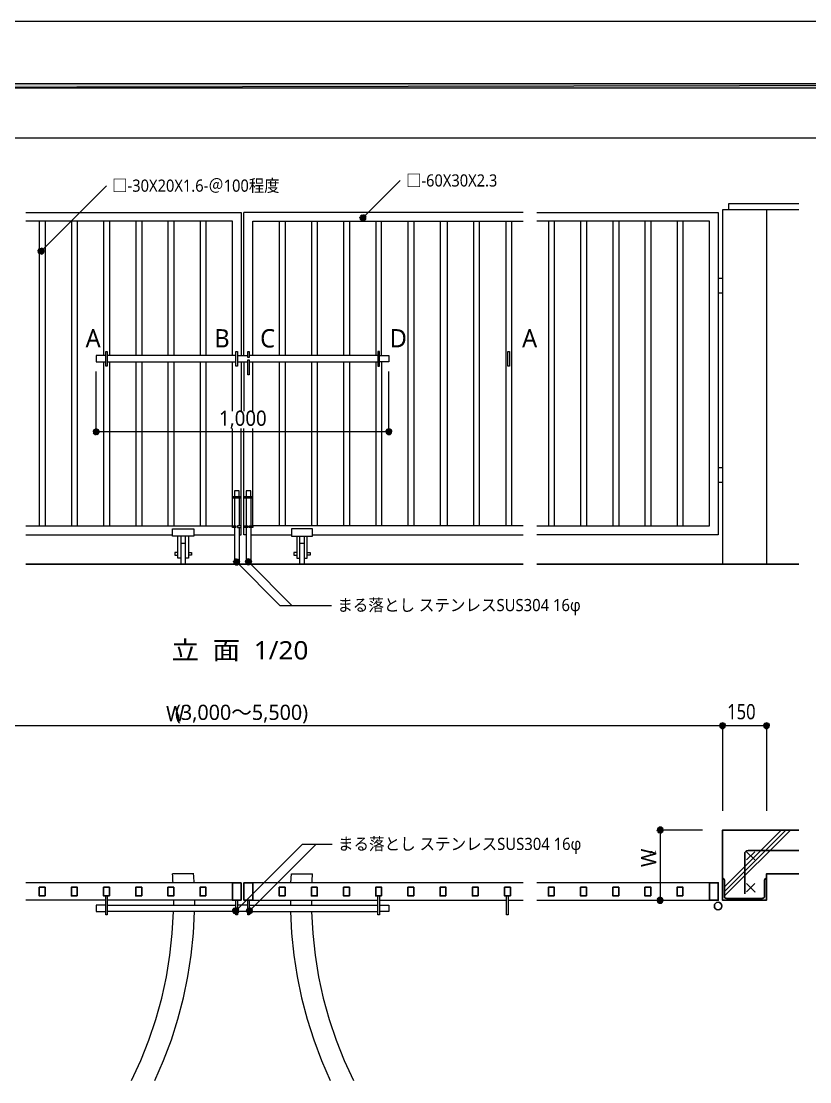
# Model space of a CAD drawing. Header units: millimetres. Extents: x 0 to 420, y 0 to 297.
# Drawn here: x 73.4 to 208.1, y 115.9 to 297 of the extents above; entities that cross this region are included whole.
import ezdxf
from ezdxf.enums import TextEntityAlignment as Align

# ---------------------------------------------------------------- set-up
doc = ezdxf.new("R2010")
doc.units = ezdxf.units.MM
doc.styles.add('kst32b', font='NotoSansJP-Variable.ttf')

msp = doc.modelspace()

# ---------------------------------------------------------------- hatches: boundary and pattern name
h = msp.add_hatch(color=7)
h.paths.add_polyline_path([(394.17, 285.62), (394.17, 286.32), (26.18, 285.62), (394.17, 285.62)])
h.paths.add_polyline_path([(394.17, 286.32), (26.18, 285.62), (26.18, 286.32), (394.17, 286.32)])
h = msp.add_hatch(color=7)
h.paths.add_polyline_path([(131.38, 263.74), (131.28, 263.57), (131.74, 263.38), (131.38, 263.74)])
h.paths.add_polyline_path([(131.28, 263.57), (131.74, 263.38), (131.23, 263.38), (131.28, 263.57)])
h.paths.add_polyline_path([(131.74, 263.38), (131.23, 263.38), (131.28, 263.19), (131.74, 263.38)])
for points in [[(131.28, 263.19), (131.38, 263.04), (131.74, 263.38), (131.28, 263.19)], [(76.28, 257.51), (76.39, 257.37), (76.75, 257.7), (76.28, 257.51)], [(85.72, 227.1), (85.68, 226.91), (86.17, 226.91), (85.72, 227.1)], [(136.63, 226.69), (136.67, 226.91), (136.19, 226.91), (136.63, 226.69)], [(109.96, 205.13), (109.79, 205), (110.15, 204.66), (109.96, 205.13)], [(111.99, 205.15), (111.82, 205.04), (112.18, 204.7), (111.99, 205.15)], [(193.63, 176.53), (193.67, 176.72), (193.17, 176.72), (193.63, 176.53)], [(201.15, 176.53), (201.17, 176.72), (200.68, 176.72), (201.15, 176.53)], [(182.73, 159.36), (182.54, 159.38), (182.54, 158.9), (182.73, 159.36)], [(182.35, 146.43), (182.54, 146.39), (182.54, 146.9), (182.35, 146.43)], [(109.54, 144.93), (109.64, 144.76), (110, 145.12), (109.54, 144.93)], [(111.89, 144.93), (112.01, 144.76), (112.35, 145.12), (111.89, 144.93)]]:
    msp.add_hatch(color=7).paths.add_polyline_path(points)
h = msp.add_hatch(color=7)
h.paths.add_polyline_path([(131.93, 263.84), (131.74, 263.88), (131.74, 263.38), (131.93, 263.84)])
h.paths.add_polyline_path([(131.74, 263.88), (131.74, 263.38), (131.55, 263.84), (131.74, 263.88)])
h.paths.add_polyline_path([(131.74, 263.38), (131.55, 263.84), (131.38, 263.74), (131.74, 263.38)])
h = msp.add_hatch(color=7)
h.paths.add_polyline_path([(131.38, 263.04), (131.55, 262.91), (131.74, 263.38), (131.38, 263.04)])
h.paths.add_polyline_path([(131.55, 262.91), (131.74, 263.38), (131.74, 262.89), (131.55, 262.91)])
h.paths.add_polyline_path([(131.74, 263.38), (131.74, 262.89), (131.93, 262.91), (131.74, 263.38)])
h = msp.add_hatch(color=7)
h.paths.add_polyline_path([(132.25, 263.38), (132.21, 263.57), (131.74, 263.38), (132.25, 263.38)])
h.paths.add_polyline_path([(132.21, 263.57), (131.74, 263.38), (132.1, 263.74), (132.21, 263.57)])
h.paths.add_polyline_path([(131.74, 263.38), (132.1, 263.74), (131.93, 263.84), (131.74, 263.38)])
h = msp.add_hatch(color=7)
h.paths.add_polyline_path([(131.93, 262.91), (132.1, 263.04), (131.74, 263.38), (131.93, 262.91)])
h.paths.add_polyline_path([(132.1, 263.04), (131.74, 263.38), (132.21, 263.19), (132.1, 263.04)])
h.paths.add_polyline_path([(131.74, 263.38), (132.21, 263.19), (132.25, 263.38), (131.74, 263.38)])
h = msp.add_hatch(color=7)
h.paths.add_polyline_path([(76.39, 258.06), (76.28, 257.89), (76.75, 257.7), (76.39, 258.06)])
h.paths.add_polyline_path([(76.28, 257.89), (76.75, 257.7), (76.24, 257.7), (76.28, 257.89)])
h.paths.add_polyline_path([(76.75, 257.7), (76.24, 257.7), (76.28, 257.51), (76.75, 257.7)])
h = msp.add_hatch(color=7)
h.paths.add_polyline_path([(76.94, 258.17), (76.75, 258.21), (76.75, 257.7), (76.94, 258.17)])
h.paths.add_polyline_path([(76.75, 258.21), (76.75, 257.7), (76.56, 258.17), (76.75, 258.21)])
h.paths.add_polyline_path([(76.75, 257.7), (76.56, 258.17), (76.39, 258.06), (76.75, 257.7)])
h = msp.add_hatch(color=7)
h.paths.add_polyline_path([(76.39, 257.37), (76.56, 257.26), (76.75, 257.7), (76.39, 257.37)])
h.paths.add_polyline_path([(76.56, 257.26), (76.75, 257.7), (76.75, 257.22), (76.56, 257.26)])
h.paths.add_polyline_path([(76.75, 257.7), (76.75, 257.22), (76.94, 257.26), (76.75, 257.7)])
h = msp.add_hatch(color=7)
h.paths.add_polyline_path([(77.26, 257.7), (77.22, 257.89), (76.75, 257.7), (77.26, 257.7)])
h.paths.add_polyline_path([(77.22, 257.89), (76.75, 257.7), (77.11, 258.06), (77.22, 257.89)])
h.paths.add_polyline_path([(76.75, 257.7), (77.11, 258.06), (76.94, 258.17), (76.75, 257.7)])
h = msp.add_hatch(color=7)
h.paths.add_polyline_path([(76.94, 257.26), (77.11, 257.37), (76.75, 257.7), (76.94, 257.26)])
h.paths.add_polyline_path([(77.11, 257.37), (76.75, 257.7), (77.22, 257.51), (77.11, 257.37)])
h.paths.add_polyline_path([(76.75, 257.7), (77.22, 257.51), (77.26, 257.7), (76.75, 257.7)])
h = msp.add_hatch(color=7)
h.paths.add_polyline_path([(85.68, 226.91), (85.72, 226.69), (86.17, 226.91), (85.68, 226.91)])
h.paths.add_polyline_path([(85.72, 226.69), (86.17, 226.91), (85.83, 226.55), (85.72, 226.69)])
h.paths.add_polyline_path([(86.17, 226.91), (85.83, 226.55), (85.98, 226.44), (86.17, 226.91)])
h = msp.add_hatch(color=7)
h.paths.add_polyline_path([(86.17, 227.39), (85.98, 227.35), (86.17, 226.91), (86.17, 227.39)])
h.paths.add_polyline_path([(85.98, 227.35), (86.17, 226.91), (85.83, 227.25), (85.98, 227.35)])
h.paths.add_polyline_path([(86.17, 226.91), (85.83, 227.25), (85.72, 227.1), (86.17, 226.91)])
h = msp.add_hatch(color=7)
h.paths.add_polyline_path([(85.98, 226.44), (86.17, 226.4), (86.17, 226.91), (85.98, 226.44)])
h.paths.add_polyline_path([(86.17, 226.4), (86.17, 226.91), (86.36, 226.44), (86.17, 226.4)])
h.paths.add_polyline_path([(86.17, 226.91), (86.36, 226.44), (86.53, 226.55), (86.17, 226.91)])
h = msp.add_hatch(color=7)
h.paths.add_polyline_path([(86.64, 227.1), (86.53, 227.25), (86.17, 226.91), (86.64, 227.1)])
h.paths.add_polyline_path([(86.53, 227.25), (86.17, 226.91), (86.36, 227.35), (86.53, 227.25)])
h.paths.add_polyline_path([(86.17, 226.91), (86.36, 227.35), (86.17, 227.39), (86.17, 226.91)])
h = msp.add_hatch(color=7)
h.paths.add_polyline_path([(86.53, 226.55), (86.64, 226.69), (86.17, 226.91), (86.53, 226.55)])
h.paths.add_polyline_path([(86.64, 226.69), (86.17, 226.91), (86.68, 226.91), (86.64, 226.69)])
h.paths.add_polyline_path([(86.17, 226.91), (86.68, 226.91), (86.64, 227.1), (86.17, 226.91)])
h = msp.add_hatch(color=7)
h.paths.add_polyline_path([(135.83, 227.25), (135.72, 227.1), (136.19, 226.91), (135.83, 227.25)])
h.paths.add_polyline_path([(135.72, 227.1), (136.19, 226.91), (135.68, 226.91), (135.72, 227.1)])
h.paths.add_polyline_path([(136.19, 226.91), (135.68, 226.91), (135.72, 226.69), (136.19, 226.91)])
h = msp.add_hatch(color=7)
h.paths.add_polyline_path([(135.72, 226.69), (135.83, 226.55), (136.19, 226.91), (135.72, 226.69)])
h.paths.add_polyline_path([(135.83, 226.55), (136.19, 226.91), (135.97, 226.44), (135.83, 226.55)])
h.paths.add_polyline_path([(136.19, 226.91), (135.97, 226.44), (136.19, 226.4), (136.19, 226.91)])
h = msp.add_hatch(color=7)
h.paths.add_polyline_path([(136.38, 227.35), (136.19, 227.39), (136.19, 226.91), (136.38, 227.35)])
h.paths.add_polyline_path([(136.19, 227.39), (136.19, 226.91), (135.97, 227.35), (136.19, 227.39)])
h.paths.add_polyline_path([(136.19, 226.91), (135.97, 227.35), (135.83, 227.25), (136.19, 226.91)])
h = msp.add_hatch(color=7)
h.paths.add_polyline_path([(136.67, 226.91), (136.63, 227.1), (136.19, 226.91), (136.67, 226.91)])
h.paths.add_polyline_path([(136.63, 227.1), (136.19, 226.91), (136.52, 227.25), (136.63, 227.1)])
h.paths.add_polyline_path([(136.19, 226.91), (136.52, 227.25), (136.38, 227.35), (136.19, 226.91)])
h = msp.add_hatch(color=7)
h.paths.add_polyline_path([(136.19, 226.4), (136.38, 226.44), (136.19, 226.91), (136.19, 226.4)])
h.paths.add_polyline_path([(136.38, 226.44), (136.19, 226.91), (136.52, 226.55), (136.38, 226.44)])
h.paths.add_polyline_path([(136.19, 226.91), (136.52, 226.55), (136.63, 226.69), (136.19, 226.91)])
h = msp.add_hatch(color=7)
h.paths.add_polyline_path([(109.79, 205), (109.69, 204.85), (110.15, 204.66), (109.79, 205)])
h.paths.add_polyline_path([(109.69, 204.85), (110.15, 204.66), (109.64, 204.66), (109.69, 204.85)])
h.paths.add_polyline_path([(110.15, 204.66), (109.64, 204.66), (109.69, 204.47), (110.15, 204.66)])
h = msp.add_hatch(color=7)
h.paths.add_polyline_path([(109.69, 204.47), (109.79, 204.3), (110.15, 204.66), (109.69, 204.47)])
h.paths.add_polyline_path([(109.79, 204.3), (110.15, 204.66), (109.96, 204.19), (109.79, 204.3)])
h.paths.add_polyline_path([(110.15, 204.66), (109.96, 204.19), (110.15, 204.15), (110.15, 204.66)])
h = msp.add_hatch(color=7)
h.paths.add_polyline_path([(110.49, 205), (110.34, 205.13), (110.15, 204.66), (110.49, 205)])
h.paths.add_polyline_path([(110.34, 205.13), (110.15, 204.66), (110.15, 205.15), (110.34, 205.13)])
h.paths.add_polyline_path([(110.15, 204.66), (110.15, 205.15), (109.96, 205.13), (110.15, 204.66)])
h = msp.add_hatch(color=7)
h.paths.add_polyline_path([(110.62, 204.47), (110.64, 204.66), (110.15, 204.66), (110.62, 204.47)])
h.paths.add_polyline_path([(110.64, 204.66), (110.15, 204.66), (110.62, 204.85), (110.64, 204.66)])
h.paths.add_polyline_path([(110.15, 204.66), (110.62, 204.85), (110.49, 205), (110.15, 204.66)])
h = msp.add_hatch(color=7)
h.paths.add_polyline_path([(110.15, 204.15), (110.34, 204.19), (110.15, 204.66), (110.15, 204.15)])
h.paths.add_polyline_path([(110.34, 204.19), (110.15, 204.66), (110.49, 204.3), (110.34, 204.19)])
h.paths.add_polyline_path([(110.15, 204.66), (110.49, 204.3), (110.62, 204.47), (110.15, 204.66)])
h = msp.add_hatch(color=7)
h.paths.add_polyline_path([(111.82, 205.04), (111.72, 204.89), (112.18, 204.7), (111.82, 205.04)])
h.paths.add_polyline_path([(111.72, 204.89), (112.18, 204.7), (111.68, 204.7), (111.72, 204.89)])
h.paths.add_polyline_path([(112.18, 204.7), (111.68, 204.7), (111.72, 204.51), (112.18, 204.7)])
h = msp.add_hatch(color=7)
h.paths.add_polyline_path([(111.72, 204.51), (111.82, 204.34), (112.18, 204.7), (111.72, 204.51)])
h.paths.add_polyline_path([(111.82, 204.34), (112.18, 204.7), (111.99, 204.24), (111.82, 204.34)])
h.paths.add_polyline_path([(112.18, 204.7), (111.99, 204.24), (112.18, 204.19), (112.18, 204.7)])
h = msp.add_hatch(color=7)
h.paths.add_polyline_path([(112.54, 205.04), (112.37, 205.15), (112.18, 204.7), (112.54, 205.04)])
h.paths.add_polyline_path([(112.37, 205.15), (112.18, 204.7), (112.18, 205.19), (112.37, 205.15)])
h.paths.add_polyline_path([(112.18, 204.7), (112.18, 205.19), (111.99, 205.15), (112.18, 204.7)])
h = msp.add_hatch(color=7)
h.paths.add_polyline_path([(112.65, 204.51), (112.69, 204.7), (112.18, 204.7), (112.65, 204.51)])
h.paths.add_polyline_path([(112.69, 204.7), (112.18, 204.7), (112.65, 204.89), (112.69, 204.7)])
h.paths.add_polyline_path([(112.18, 204.7), (112.65, 204.89), (112.54, 205.04), (112.18, 204.7)])
h = msp.add_hatch(color=7)
h.paths.add_polyline_path([(112.18, 204.19), (112.37, 204.24), (112.18, 204.7), (112.18, 204.19)])
h.paths.add_polyline_path([(112.37, 204.24), (112.18, 204.7), (112.54, 204.34), (112.37, 204.24)])
h.paths.add_polyline_path([(112.18, 204.7), (112.54, 204.34), (112.65, 204.51), (112.18, 204.7)])
h = msp.add_hatch(color=7)
h.paths.add_polyline_path([(192.83, 177.06), (192.72, 176.91), (193.17, 176.72), (192.83, 177.06)])
h.paths.add_polyline_path([(192.72, 176.91), (193.17, 176.72), (192.68, 176.72), (192.72, 176.91)])
h.paths.add_polyline_path([(193.17, 176.72), (192.68, 176.72), (192.72, 176.53), (193.17, 176.72)])
h = msp.add_hatch(color=7)
h.paths.add_polyline_path([(192.72, 176.53), (192.83, 176.36), (193.17, 176.72), (192.72, 176.53)])
h.paths.add_polyline_path([(192.83, 176.36), (193.17, 176.72), (192.98, 176.25), (192.83, 176.36)])
h.paths.add_polyline_path([(193.17, 176.72), (192.98, 176.25), (193.17, 176.21), (193.17, 176.72)])
h = msp.add_hatch(color=7)
h.paths.add_polyline_path([(193.36, 177.16), (193.17, 177.21), (193.17, 176.72), (193.36, 177.16)])
h.paths.add_polyline_path([(193.17, 177.21), (193.17, 176.72), (192.98, 177.16), (193.17, 177.21)])
h.paths.add_polyline_path([(193.17, 176.72), (192.98, 177.16), (192.83, 177.06), (193.17, 176.72)])
h = msp.add_hatch(color=7)
h.paths.add_polyline_path([(193.67, 176.72), (193.63, 176.91), (193.17, 176.72), (193.67, 176.72)])
h.paths.add_polyline_path([(193.63, 176.91), (193.17, 176.72), (193.53, 177.06), (193.63, 176.91)])
h.paths.add_polyline_path([(193.17, 176.72), (193.53, 177.06), (193.36, 177.16), (193.17, 176.72)])
h = msp.add_hatch(color=7)
h.paths.add_polyline_path([(193.17, 176.21), (193.36, 176.25), (193.17, 176.72), (193.17, 176.21)])
h.paths.add_polyline_path([(193.36, 176.25), (193.17, 176.72), (193.53, 176.36), (193.36, 176.25)])
h.paths.add_polyline_path([(193.17, 176.72), (193.53, 176.36), (193.63, 176.53), (193.17, 176.72)])
h = msp.add_hatch(color=7)
h.paths.add_polyline_path([(200.32, 177.06), (200.22, 176.91), (200.68, 176.72), (200.32, 177.06)])
h.paths.add_polyline_path([(200.22, 176.91), (200.68, 176.72), (200.17, 176.72), (200.22, 176.91)])
h.paths.add_polyline_path([(200.68, 176.72), (200.17, 176.72), (200.22, 176.53), (200.68, 176.72)])
h = msp.add_hatch(color=7)
h.paths.add_polyline_path([(200.22, 176.53), (200.32, 176.36), (200.68, 176.72), (200.22, 176.53)])
h.paths.add_polyline_path([(200.32, 176.36), (200.68, 176.72), (200.49, 176.25), (200.32, 176.36)])
h.paths.add_polyline_path([(200.68, 176.72), (200.49, 176.25), (200.68, 176.21), (200.68, 176.72)])
h = msp.add_hatch(color=7)
h.paths.add_polyline_path([(200.87, 177.16), (200.68, 177.21), (200.68, 176.72), (200.87, 177.16)])
h.paths.add_polyline_path([(200.68, 177.21), (200.68, 176.72), (200.49, 177.16), (200.68, 177.21)])
h.paths.add_polyline_path([(200.68, 176.72), (200.49, 177.16), (200.32, 177.06), (200.68, 176.72)])
h = msp.add_hatch(color=7)
h.paths.add_polyline_path([(201.17, 176.72), (201.15, 176.91), (200.68, 176.72), (201.17, 176.72)])
h.paths.add_polyline_path([(201.15, 176.91), (200.68, 176.72), (201.02, 177.06), (201.15, 176.91)])
h.paths.add_polyline_path([(200.68, 176.72), (201.02, 177.06), (200.87, 177.16), (200.68, 176.72)])
h = msp.add_hatch(color=7)
h.paths.add_polyline_path([(200.68, 176.21), (200.87, 176.25), (200.68, 176.72), (200.68, 176.21)])
h.paths.add_polyline_path([(200.87, 176.25), (200.68, 176.72), (201.02, 176.36), (200.87, 176.25)])
h.paths.add_polyline_path([(200.68, 176.72), (201.02, 176.36), (201.15, 176.53), (200.68, 176.72)])
h = msp.add_hatch(color=7)
h.paths.add_polyline_path([(182.54, 159.38), (182.35, 159.36), (182.54, 158.9), (182.54, 159.38)])
h.paths.add_polyline_path([(182.35, 159.36), (182.54, 158.9), (182.18, 159.26), (182.35, 159.36)])
h.paths.add_polyline_path([(182.54, 158.9), (182.18, 159.26), (182.08, 159.09), (182.54, 158.9)])
h = msp.add_hatch(color=7)
h.paths.add_polyline_path([(183.03, 158.9), (182.99, 159.09), (182.54, 158.9), (183.03, 158.9)])
h.paths.add_polyline_path([(182.99, 159.09), (182.54, 158.9), (182.88, 159.26), (182.99, 159.09)])
h.paths.add_polyline_path([(182.54, 158.9), (182.88, 159.26), (182.73, 159.36), (182.54, 158.9)])
h = msp.add_hatch(color=7)
h.paths.add_polyline_path([(182.08, 159.09), (182.03, 158.9), (182.54, 158.9), (182.08, 159.09)])
h.paths.add_polyline_path([(182.03, 158.9), (182.54, 158.9), (182.08, 158.71), (182.03, 158.9)])
h.paths.add_polyline_path([(182.54, 158.9), (182.08, 158.71), (182.18, 158.54), (182.54, 158.9)])
h = msp.add_hatch(color=7)
h.paths.add_polyline_path([(182.18, 158.54), (182.35, 158.43), (182.54, 158.9), (182.18, 158.54)])
h.paths.add_polyline_path([(182.35, 158.43), (182.54, 158.9), (182.54, 158.39), (182.35, 158.43)])
h.paths.add_polyline_path([(182.54, 158.9), (182.54, 158.39), (182.73, 158.43), (182.54, 158.9)])
h = msp.add_hatch(color=7)
h.paths.add_polyline_path([(182.73, 158.43), (182.88, 158.54), (182.54, 158.9), (182.73, 158.43)])
h.paths.add_polyline_path([(182.88, 158.54), (182.54, 158.9), (182.99, 158.71), (182.88, 158.54)])
h.paths.add_polyline_path([(182.54, 158.9), (182.99, 158.71), (183.03, 158.9), (182.54, 158.9)])
h = msp.add_hatch(color=7)
h.paths.add_polyline_path([(182.35, 147.36), (182.18, 147.26), (182.54, 146.9), (182.35, 147.36)])
h.paths.add_polyline_path([(182.18, 147.26), (182.54, 146.9), (182.08, 147.09), (182.18, 147.26)])
h.paths.add_polyline_path([(182.54, 146.9), (182.08, 147.09), (182.03, 146.9), (182.54, 146.9)])
h = msp.add_hatch(color=7)
h.paths.add_polyline_path([(182.03, 146.9), (182.08, 146.71), (182.54, 146.9), (182.03, 146.9)])
h.paths.add_polyline_path([(182.08, 146.71), (182.54, 146.9), (182.18, 146.54), (182.08, 146.71)])
h.paths.add_polyline_path([(182.54, 146.9), (182.18, 146.54), (182.35, 146.43), (182.54, 146.9)])
h = msp.add_hatch(color=7)
h.paths.add_polyline_path([(182.88, 147.26), (182.73, 147.36), (182.54, 146.9), (182.88, 147.26)])
h.paths.add_polyline_path([(182.73, 147.36), (182.54, 146.9), (182.54, 147.4), (182.73, 147.36)])
h.paths.add_polyline_path([(182.54, 146.9), (182.54, 147.4), (182.35, 147.36), (182.54, 146.9)])
h = msp.add_hatch(color=7)
h.paths.add_polyline_path([(182.99, 146.71), (183.03, 146.9), (182.54, 146.9), (182.99, 146.71)])
h.paths.add_polyline_path([(183.03, 146.9), (182.54, 146.9), (182.99, 147.09), (183.03, 146.9)])
h.paths.add_polyline_path([(182.54, 146.9), (182.99, 147.09), (182.88, 147.26), (182.54, 146.9)])
h = msp.add_hatch(color=7)
h.paths.add_polyline_path([(182.54, 146.39), (182.73, 146.43), (182.54, 146.9), (182.54, 146.39)])
h.paths.add_polyline_path([(182.73, 146.43), (182.54, 146.9), (182.88, 146.54), (182.73, 146.43)])
h.paths.add_polyline_path([(182.54, 146.9), (182.88, 146.54), (182.99, 146.71), (182.54, 146.9)])
h = msp.add_hatch(color=7)
h.paths.add_polyline_path([(109.64, 145.48), (109.54, 145.31), (110, 145.12), (109.64, 145.48)])
h.paths.add_polyline_path([(109.54, 145.31), (110, 145.12), (109.52, 145.12), (109.54, 145.31)])
h.paths.add_polyline_path([(110, 145.12), (109.52, 145.12), (109.54, 144.93), (110, 145.12)])
h = msp.add_hatch(color=7)
h.paths.add_polyline_path([(110.19, 145.58), (110, 145.63), (110, 145.12), (110.19, 145.58)])
h.paths.add_polyline_path([(110, 145.63), (110, 145.12), (109.81, 145.58), (110, 145.63)])
h.paths.add_polyline_path([(110, 145.12), (109.81, 145.58), (109.64, 145.48), (110, 145.12)])
h = msp.add_hatch(color=7)
h.paths.add_polyline_path([(109.64, 144.76), (109.81, 144.65), (110, 145.12), (109.64, 144.76)])
h.paths.add_polyline_path([(109.81, 144.65), (110, 145.12), (110, 144.63), (109.81, 144.65)])
h.paths.add_polyline_path([(110, 145.12), (110, 144.63), (110.19, 144.65), (110, 145.12)])
h = msp.add_hatch(color=7)
h.paths.add_polyline_path([(110.51, 145.12), (110.47, 145.31), (110, 145.12), (110.51, 145.12)])
h.paths.add_polyline_path([(110.47, 145.31), (110, 145.12), (110.36, 145.48), (110.47, 145.31)])
h.paths.add_polyline_path([(110, 145.12), (110.36, 145.48), (110.19, 145.58), (110, 145.12)])
h = msp.add_hatch(color=7)
h.paths.add_polyline_path([(110.19, 144.65), (110.36, 144.76), (110, 145.12), (110.19, 144.65)])
h.paths.add_polyline_path([(110.36, 144.76), (110, 145.12), (110.47, 144.93), (110.36, 144.76)])
h.paths.add_polyline_path([(110, 145.12), (110.47, 144.93), (110.51, 145.12), (110, 145.12)])
h = msp.add_hatch(color=7)
h.paths.add_polyline_path([(112.01, 145.48), (111.89, 145.31), (112.35, 145.12), (112.01, 145.48)])
h.paths.add_polyline_path([(111.89, 145.31), (112.35, 145.12), (111.87, 145.12), (111.89, 145.31)])
h.paths.add_polyline_path([(112.35, 145.12), (111.87, 145.12), (111.89, 144.93), (112.35, 145.12)])
h = msp.add_hatch(color=7)
h.paths.add_polyline_path([(112.54, 145.58), (112.35, 145.63), (112.35, 145.12), (112.54, 145.58)])
h.paths.add_polyline_path([(112.35, 145.63), (112.35, 145.12), (112.16, 145.58), (112.35, 145.63)])
h.paths.add_polyline_path([(112.35, 145.12), (112.16, 145.58), (112.01, 145.48), (112.35, 145.12)])
h = msp.add_hatch(color=7)
h.paths.add_polyline_path([(112.01, 144.76), (112.16, 144.65), (112.35, 145.12), (112.01, 144.76)])
h.paths.add_polyline_path([(112.16, 144.65), (112.35, 145.12), (112.35, 144.63), (112.16, 144.65)])
h.paths.add_polyline_path([(112.35, 145.12), (112.35, 144.63), (112.54, 144.65), (112.35, 145.12)])
h = msp.add_hatch(color=7)
h.paths.add_polyline_path([(112.86, 145.12), (112.82, 145.31), (112.35, 145.12), (112.86, 145.12)])
h.paths.add_polyline_path([(112.82, 145.31), (112.35, 145.12), (112.71, 145.48), (112.82, 145.31)])
h.paths.add_polyline_path([(112.35, 145.12), (112.71, 145.48), (112.54, 145.58), (112.35, 145.12)])
h = msp.add_hatch(color=7)
h.paths.add_polyline_path([(112.54, 144.65), (112.71, 144.76), (112.35, 145.12), (112.54, 144.65)])
h.paths.add_polyline_path([(112.71, 144.76), (112.35, 145.12), (112.82, 144.93), (112.71, 144.76)])
h.paths.add_polyline_path([(112.35, 145.12), (112.82, 144.93), (112.86, 145.12), (112.35, 145.12)])

# ---------------------------------------------------------------- linework, layer by layer
at = {"lineweight": 13}
for points in [[(0.19, 0), (0.19, 296.97), (420.16, 296.97), (420.16, 0)], [(87.8, 240.6), (88.05, 240.6), (88.05, 238.1), (87.8, 238.1)], [(110.05, 240.6), (110.3, 240.6), (110.3, 238.1), (110.05, 238.1)], [(112.06, 240.6), (112.31, 240.6), (112.31, 239.54), (112.06, 239.54)], [(112.06, 239.14), (112.31, 239.14), (112.31, 236.6), (112.06, 236.6)], [(134.56, 240.6), (134.3, 240.6), (134.3, 238.1), (134.56, 238.1)], [(156.51, 240.6), (156.76, 240.6), (156.76, 238.1), (156.51, 238.1)], [(102.83, 210.29), (102.83, 209.04), (99.23, 209.04), (99.23, 210.29)], [(109.43, 210.8), (110.05, 210.8), (110.05, 210.54), (109.43, 210.54)], [(112.92, 210.8), (112.92, 210.54), (112.31, 210.54), (112.31, 210.8)], [(119.53, 210.29), (119.53, 209.04), (123.13, 209.04), (123.13, 210.29)]]:
    msp.add_lwpolyline(points, close=True, dxfattribs=at)
at = {"lineweight": 0}
for points in [[(394.17, 285.62), (394.17, 286.32), (26.18, 285.62)], [(394.17, 286.32), (26.18, 285.62), (26.18, 286.32)], [(131.28, 263.57), (131.74, 263.38), (131.23, 263.38)], [(131.74, 263.38), (131.23, 263.38), (131.28, 263.19)], [(131.38, 263.74), (131.28, 263.57), (131.74, 263.38)], [(131.28, 263.19), (131.38, 263.04), (131.74, 263.38)], [(131.74, 263.38), (131.55, 263.84), (131.38, 263.74)], [(131.38, 263.04), (131.55, 262.91), (131.74, 263.38)], [(131.74, 263.88), (131.74, 263.38), (131.55, 263.84)], [(131.55, 262.91), (131.74, 263.38), (131.74, 262.89)], [(131.93, 263.84), (131.74, 263.88), (131.74, 263.38)], [(131.74, 263.38), (132.1, 263.74), (131.93, 263.84)], [(132.21, 263.57), (131.74, 263.38), (132.1, 263.74)], [(132.25, 263.38), (132.21, 263.57), (131.74, 263.38)], [(131.74, 263.38), (131.74, 262.89), (131.93, 262.91)], [(131.93, 262.91), (132.1, 263.04), (131.74, 263.38)], [(132.1, 263.04), (131.74, 263.38), (132.21, 263.19)], [(131.74, 263.38), (132.21, 263.19), (132.25, 263.38)], [(76.28, 257.89), (76.75, 257.7), (76.24, 257.7)], [(76.75, 257.7), (76.24, 257.7), (76.28, 257.51)], [(76.39, 258.06), (76.28, 257.89), (76.75, 257.7)], [(76.28, 257.51), (76.39, 257.37), (76.75, 257.7)], [(76.75, 257.7), (76.56, 258.17), (76.39, 258.06)], [(76.39, 257.37), (76.56, 257.26), (76.75, 257.7)], [(76.75, 258.21), (76.75, 257.7), (76.56, 258.17)], [(76.56, 257.26), (76.75, 257.7), (76.75, 257.22)], [(76.94, 258.17), (76.75, 258.21), (76.75, 257.7)], [(76.75, 257.7), (77.11, 258.06), (76.94, 258.17)], [(77.22, 257.89), (76.75, 257.7), (77.11, 258.06)], [(77.26, 257.7), (77.22, 257.89), (76.75, 257.7)], [(76.75, 257.7), (76.75, 257.22), (76.94, 257.26)], [(76.94, 257.26), (77.11, 257.37), (76.75, 257.7)], [(77.11, 257.37), (76.75, 257.7), (77.22, 257.51)], [(76.75, 257.7), (77.22, 257.51), (77.26, 257.7)], [(85.72, 227.1), (85.68, 226.91), (86.17, 226.91)], [(85.68, 226.91), (85.72, 226.69), (86.17, 226.91)], [(86.17, 226.91), (85.83, 227.25), (85.72, 227.1)], [(85.72, 226.69), (86.17, 226.91), (85.83, 226.55)], [(85.98, 227.35), (86.17, 226.91), (85.83, 227.25)], [(86.17, 226.91), (85.83, 226.55), (85.98, 226.44)], [(86.17, 227.39), (85.98, 227.35), (86.17, 226.91)], [(85.98, 226.44), (86.17, 226.4), (86.17, 226.91)], [(86.17, 226.91), (86.36, 227.35), (86.17, 227.39)], [(86.53, 227.25), (86.17, 226.91), (86.36, 227.35)], [(86.64, 227.1), (86.53, 227.25), (86.17, 226.91)], [(86.17, 226.91), (86.68, 226.91), (86.64, 227.1)], [(86.17, 226.4), (86.17, 226.91), (86.36, 226.44)], [(86.17, 226.91), (86.36, 226.44), (86.53, 226.55)], [(86.53, 226.55), (86.64, 226.69), (86.17, 226.91)], [(86.64, 226.69), (86.17, 226.91), (86.68, 226.91)], [(135.72, 227.1), (136.19, 226.91), (135.68, 226.91)], [(136.19, 226.91), (135.68, 226.91), (135.72, 226.69)], [(135.83, 227.25), (135.72, 227.1), (136.19, 226.91)], [(135.72, 226.69), (135.83, 226.55), (136.19, 226.91)], [(136.19, 226.91), (135.97, 227.35), (135.83, 227.25)], [(135.83, 226.55), (136.19, 226.91), (135.97, 226.44)], [(136.19, 227.39), (136.19, 226.91), (135.97, 227.35)], [(136.19, 226.91), (135.97, 226.44), (136.19, 226.4)], [(136.38, 227.35), (136.19, 227.39), (136.19, 226.91)], [(136.19, 226.91), (136.52, 227.25), (136.38, 227.35)], [(136.63, 227.1), (136.19, 226.91), (136.52, 227.25)], [(136.67, 226.91), (136.63, 227.1), (136.19, 226.91)], [(136.19, 226.4), (136.38, 226.44), (136.19, 226.91)], [(136.38, 226.44), (136.19, 226.91), (136.52, 226.55)], [(136.19, 226.91), (136.52, 226.55), (136.63, 226.69)], [(136.63, 226.69), (136.67, 226.91), (136.19, 226.91)], [(109.69, 204.85), (110.15, 204.66), (109.64, 204.66)], [(110.15, 204.66), (109.64, 204.66), (109.69, 204.47)], [(109.79, 205), (109.69, 204.85), (110.15, 204.66)], [(109.69, 204.47), (109.79, 204.3), (110.15, 204.66)], [(109.96, 205.13), (109.79, 205), (110.15, 204.66)], [(109.79, 204.3), (110.15, 204.66), (109.96, 204.19)], [(110.15, 204.66), (110.15, 205.15), (109.96, 205.13)], [(110.15, 204.66), (109.96, 204.19), (110.15, 204.15)], [(110.34, 205.13), (110.15, 204.66), (110.15, 205.15)], [(110.49, 205), (110.34, 205.13), (110.15, 204.66)], [(110.15, 204.66), (110.62, 204.85), (110.49, 205)], [(110.64, 204.66), (110.15, 204.66), (110.62, 204.85)], [(110.15, 204.15), (110.34, 204.19), (110.15, 204.66)], [(110.34, 204.19), (110.15, 204.66), (110.49, 204.3)], [(110.15, 204.66), (110.49, 204.3), (110.62, 204.47)], [(110.62, 204.47), (110.64, 204.66), (110.15, 204.66)], [(111.72, 204.89), (112.18, 204.7), (111.68, 204.7)], [(112.18, 204.7), (111.68, 204.7), (111.72, 204.51)], [(111.82, 205.04), (111.72, 204.89), (112.18, 204.7)], [(111.72, 204.51), (111.82, 204.34), (112.18, 204.7)], [(111.99, 205.15), (111.82, 205.04), (112.18, 204.7)], [(111.82, 204.34), (112.18, 204.7), (111.99, 204.24)], [(112.18, 204.7), (112.18, 205.19), (111.99, 205.15)], [(112.18, 204.7), (111.99, 204.24), (112.18, 204.19)], [(112.37, 205.15), (112.18, 204.7), (112.18, 205.19)], [(112.54, 205.04), (112.37, 205.15), (112.18, 204.7)], [(112.18, 204.7), (112.65, 204.89), (112.54, 205.04)], [(112.69, 204.7), (112.18, 204.7), (112.65, 204.89)], [(112.18, 204.19), (112.37, 204.24), (112.18, 204.7)], [(112.37, 204.24), (112.18, 204.7), (112.54, 204.34)], [(112.18, 204.7), (112.54, 204.34), (112.65, 204.51)], [(112.65, 204.51), (112.69, 204.7), (112.18, 204.7)], [(192.72, 176.91), (193.17, 176.72), (192.68, 176.72)], [(193.17, 176.72), (192.68, 176.72), (192.72, 176.53)], [(192.83, 177.06), (192.72, 176.91), (193.17, 176.72)], [(192.72, 176.53), (192.83, 176.36), (193.17, 176.72)], [(193.17, 176.72), (192.98, 177.16), (192.83, 177.06)], [(192.83, 176.36), (193.17, 176.72), (192.98, 176.25)], [(193.17, 177.21), (193.17, 176.72), (192.98, 177.16)], [(193.17, 176.72), (192.98, 176.25), (193.17, 176.21)], [(193.36, 177.16), (193.17, 177.21), (193.17, 176.72)], [(193.17, 176.72), (193.53, 177.06), (193.36, 177.16)], [(193.63, 176.91), (193.17, 176.72), (193.53, 177.06)], [(193.67, 176.72), (193.63, 176.91), (193.17, 176.72)], [(193.17, 176.21), (193.36, 176.25), (193.17, 176.72)], [(193.36, 176.25), (193.17, 176.72), (193.53, 176.36)], [(193.17, 176.72), (193.53, 176.36), (193.63, 176.53)], [(193.63, 176.53), (193.67, 176.72), (193.17, 176.72)], [(200.22, 176.91), (200.68, 176.72), (200.17, 176.72)], [(200.68, 176.72), (200.17, 176.72), (200.22, 176.53)], [(200.32, 177.06), (200.22, 176.91), (200.68, 176.72)], [(200.22, 176.53), (200.32, 176.36), (200.68, 176.72)], [(200.68, 176.72), (200.49, 177.16), (200.32, 177.06)], [(200.32, 176.36), (200.68, 176.72), (200.49, 176.25)], [(200.68, 177.21), (200.68, 176.72), (200.49, 177.16)], [(200.68, 176.72), (200.49, 176.25), (200.68, 176.21)], [(200.87, 177.16), (200.68, 177.21), (200.68, 176.72)], [(200.68, 176.72), (201.02, 177.06), (200.87, 177.16)], [(201.15, 176.91), (200.68, 176.72), (201.02, 177.06)], [(201.17, 176.72), (201.15, 176.91), (200.68, 176.72)], [(200.68, 176.21), (200.87, 176.25), (200.68, 176.72)], [(200.87, 176.25), (200.68, 176.72), (201.02, 176.36)], [(200.68, 176.72), (201.02, 176.36), (201.15, 176.53)], [(201.15, 176.53), (201.17, 176.72), (200.68, 176.72)], [(182.35, 159.36), (182.54, 158.9), (182.18, 159.26)], [(182.54, 159.38), (182.35, 159.36), (182.54, 158.9)], [(182.73, 159.36), (182.54, 159.38), (182.54, 158.9)], [(182.54, 158.9), (182.88, 159.26), (182.73, 159.36)], [(182.08, 159.09), (182.03, 158.9), (182.54, 158.9)], [(182.03, 158.9), (182.54, 158.9), (182.08, 158.71)], [(182.54, 158.9), (182.18, 159.26), (182.08, 159.09)], [(182.54, 158.9), (182.08, 158.71), (182.18, 158.54)], [(182.18, 158.54), (182.35, 158.43), (182.54, 158.9)], [(182.35, 158.43), (182.54, 158.9), (182.54, 158.39)], [(182.99, 159.09), (182.54, 158.9), (182.88, 159.26)], [(183.03, 158.9), (182.99, 159.09), (182.54, 158.9)], [(182.54, 158.9), (182.54, 158.39), (182.73, 158.43)], [(182.73, 158.43), (182.88, 158.54), (182.54, 158.9)], [(182.88, 158.54), (182.54, 158.9), (182.99, 158.71)], [(182.54, 158.9), (182.99, 158.71), (183.03, 158.9)], [(182.54, 146.9), (182.08, 147.09), (182.03, 146.9)], [(182.03, 146.9), (182.08, 146.71), (182.54, 146.9)], [(182.18, 147.26), (182.54, 146.9), (182.08, 147.09)], [(182.08, 146.71), (182.54, 146.9), (182.18, 146.54)], [(182.35, 147.36), (182.18, 147.26), (182.54, 146.9)], [(182.54, 146.9), (182.18, 146.54), (182.35, 146.43)], [(182.54, 146.9), (182.54, 147.4), (182.35, 147.36)], [(182.35, 146.43), (182.54, 146.39), (182.54, 146.9)], [(182.73, 147.36), (182.54, 146.9), (182.54, 147.4)], [(182.88, 147.26), (182.73, 147.36), (182.54, 146.9)], [(182.54, 146.9), (182.99, 147.09), (182.88, 147.26)], [(183.03, 146.9), (182.54, 146.9), (182.99, 147.09)], [(182.54, 146.39), (182.73, 146.43), (182.54, 146.9)], [(182.73, 146.43), (182.54, 146.9), (182.88, 146.54)], [(182.54, 146.9), (182.88, 146.54), (182.99, 146.71)], [(182.99, 146.71), (183.03, 146.9), (182.54, 146.9)], [(109.54, 145.31), (110, 145.12), (109.52, 145.12)], [(110, 145.12), (109.52, 145.12), (109.54, 144.93)], [(109.64, 145.48), (109.54, 145.31), (110, 145.12)], [(109.54, 144.93), (109.64, 144.76), (110, 145.12)], [(110, 145.12), (109.81, 145.58), (109.64, 145.48)], [(109.64, 144.76), (109.81, 144.65), (110, 145.12)], [(110, 145.63), (110, 145.12), (109.81, 145.58)], [(109.81, 144.65), (110, 145.12), (110, 144.63)], [(110.19, 145.58), (110, 145.63), (110, 145.12)], [(110, 145.12), (110.36, 145.48), (110.19, 145.58)], [(110.47, 145.31), (110, 145.12), (110.36, 145.48)], [(110.51, 145.12), (110.47, 145.31), (110, 145.12)], [(110, 145.12), (110, 144.63), (110.19, 144.65)], [(110.19, 144.65), (110.36, 144.76), (110, 145.12)], [(110.36, 144.76), (110, 145.12), (110.47, 144.93)], [(110, 145.12), (110.47, 144.93), (110.51, 145.12)], [(111.89, 145.31), (112.35, 145.12), (111.87, 145.12)], [(112.35, 145.12), (111.87, 145.12), (111.89, 144.93)], [(112.01, 145.48), (111.89, 145.31), (112.35, 145.12)], [(111.89, 144.93), (112.01, 144.76), (112.35, 145.12)], [(112.35, 145.12), (112.16, 145.58), (112.01, 145.48)], [(112.01, 144.76), (112.16, 144.65), (112.35, 145.12)], [(112.35, 145.63), (112.35, 145.12), (112.16, 145.58)], [(112.16, 144.65), (112.35, 145.12), (112.35, 144.63)], [(112.54, 145.58), (112.35, 145.63), (112.35, 145.12)], [(112.35, 145.12), (112.71, 145.48), (112.54, 145.58)], [(112.82, 145.31), (112.35, 145.12), (112.71, 145.48)], [(112.86, 145.12), (112.82, 145.31), (112.35, 145.12)], [(112.35, 145.12), (112.35, 144.63), (112.54, 144.65)], [(112.54, 144.65), (112.71, 144.76), (112.35, 145.12)], [(112.71, 144.76), (112.35, 145.12), (112.82, 144.93)], [(112.35, 145.12), (112.82, 144.93), (112.86, 145.12)]]:
    msp.add_lwpolyline(points, close=True, dxfattribs=at)
at = {"lineweight": 13}
for points in [[(394.17, 276.99), (26.18, 276.99)], [(76.75, 257.7), (87.91, 268.86)], [(131.74, 263.38), (138.11, 269.75)], [(206.18, 264.79), (193.17, 264.79), (193.17, 204.3)], [(206.18, 265.79), (194.18, 265.79), (194.18, 264.79)], [(200.68, 264.79), (200.68, 204.3)], [(74.17, 264.31), (110.93, 264.31), (110.93, 239.9)], [(109.43, 262.81), (74.17, 262.81)], [(76.43, 262.81), (76.43, 210.8)], [(77.43, 262.81), (77.43, 210.8)], [(81.94, 262.81), (81.94, 210.8)], [(82.93, 262.81), (82.93, 210.8)], [(87.42, 262.81), (87.42, 239.9)], [(88.43, 262.81), (88.43, 239.9)], [(92.92, 262.81), (92.92, 239.9)], [(93.94, 262.81), (93.94, 239.9)], [(98.42, 262.81), (98.42, 239.9)], [(99.42, 262.81), (99.42, 239.9)], [(103.93, 262.81), (103.93, 239.9)], [(104.92, 262.81), (104.92, 239.9)], [(109.43, 239.9), (109.43, 262.81)], [(111.42, 239.9), (111.42, 264.31)], [(159.13, 264.31), (111.42, 264.31)], [(112.92, 239.9), (112.92, 262.81)], [(112.92, 262.81), (159.13, 262.81)], [(117.43, 262.81), (117.43, 239.9)], [(118.43, 262.81), (118.43, 239.9)], [(122.94, 262.81), (122.94, 239.9)], [(123.93, 262.81), (123.93, 239.9)], [(128.42, 262.81), (128.42, 239.9)], [(129.43, 262.81), (129.43, 239.9)], [(133.92, 262.81), (133.92, 239.9)], [(134.92, 239.9), (134.92, 262.81)], [(139.42, 262.81), (139.42, 210.8)], [(140.42, 262.81), (140.42, 210.8)], [(144.93, 262.81), (144.93, 210.8)], [(146.13, 262.81), (146.13, 210.8)], [(150.62, 262.81), (150.62, 210.8)], [(151.62, 262.81), (151.62, 210.8)], [(156.13, 262.81), (156.13, 210.8)], [(157.12, 262.81), (157.12, 210.8)], [(161.42, 264.31), (192.43, 264.31), (192.43, 209.3), (161.42, 209.3)], [(161.42, 210.8), (190.92, 210.8), (190.92, 262.81), (161.42, 262.81)], [(163.43, 262.81), (163.43, 210.8)], [(164.42, 262.81), (164.42, 210.8)], [(168.93, 262.81), (168.93, 210.8)], [(169.93, 262.81), (169.93, 210.8)], [(174.43, 262.81), (174.43, 210.8)], [(175.43, 262.81), (175.43, 210.8)], [(179.92, 262.81), (179.92, 210.8)], [(180.93, 262.81), (180.93, 210.8)], [(185.42, 262.81), (185.42, 210.8)], [(186.41, 262.81), (186.41, 210.8)], [(193.17, 253.03), (192.43, 253.03)], [(193.17, 250.53), (192.43, 250.53)], [(87.8, 239.9), (86.17, 239.9), (86.17, 238.8), (87.8, 238.8)], [(110.05, 239.9), (88.05, 239.9)], [(110.3, 239.9), (112.06, 239.9)], [(134.3, 239.9), (112.31, 239.9)], [(134.56, 239.9), (136.19, 239.9), (136.19, 238.8), (134.56, 238.8)], [(87.42, 238.8), (87.42, 210.8)], [(88.05, 238.8), (110.05, 238.8)], [(88.43, 238.8), (88.43, 210.8)], [(92.92, 238.8), (92.92, 210.8)], [(93.94, 238.8), (93.94, 210.8)], [(98.42, 238.8), (98.42, 210.8)], [(99.42, 238.8), (99.42, 210.8)], [(103.93, 238.8), (103.93, 210.8)], [(104.92, 238.8), (104.92, 210.8)], [(109.43, 230.38), (109.43, 238.8)], [(110.3, 238.8), (112.06, 238.8)], [(110.93, 238.8), (110.93, 230.38)], [(111.42, 238.8), (111.42, 230.38)], [(112.31, 238.8), (134.3, 238.8)], [(112.92, 230.38), (112.92, 238.8)], [(117.43, 238.8), (117.43, 210.8)], [(118.43, 238.8), (118.43, 210.8)], [(122.94, 238.8), (122.94, 210.8)], [(123.93, 238.8), (123.93, 210.8)], [(128.42, 238.8), (128.42, 210.8)], [(129.43, 238.8), (129.43, 210.8)], [(133.92, 238.8), (133.92, 210.8)], [(134.92, 238.8), (134.92, 210.8)], [(86.17, 226.91), (86.17, 237.15)], [(86.17, 226.91), (136.19, 226.91), (136.19, 237.15)], [(109.43, 210.8), (109.43, 227.44)], [(110.57, 209.3), (110.93, 209.3), (110.93, 227.44)], [(111.78, 209.3), (111.42, 209.3), (111.42, 227.44)], [(159.13, 210.8), (112.92, 210.8), (112.92, 227.44)], [(193.17, 220.7), (192.43, 220.7)], [(193.17, 218.21), (192.43, 218.21)], [(110.93, 215.79), (109.43, 215.79)], [(110.93, 215.54), (109.43, 215.54)], [(110.57, 215.79), (110.57, 216.81), (109.77, 216.81), (109.77, 215.79)], [(109.77, 215.54), (109.77, 210.8)], [(110.57, 215.54), (110.57, 210.8)], [(112.92, 215.79), (111.42, 215.79)], [(112.92, 215.54), (111.42, 215.54)], [(112.59, 215.79), (112.59, 216.81), (111.78, 216.81), (111.78, 215.79)], [(111.78, 215.54), (111.78, 210.8)], [(112.59, 215.54), (112.59, 210.8)], [(74.17, 210.8), (109.43, 210.8)], [(109.77, 210.54), (109.77, 204.3)], [(110.93, 210.8), (110.3, 210.8), (110.3, 210.54), (110.93, 210.54)], [(110.57, 210.54), (110.57, 204.3)], [(111.42, 210.8), (112.06, 210.8), (112.06, 210.54), (111.42, 210.54)], [(111.78, 210.54), (111.78, 204.3)], [(112.59, 210.54), (112.59, 204.3)], [(74.17, 209.3), (99.23, 209.3)], [(100.63, 205.3), (100.12, 205.3), (100.12, 209.04)], [(100.63, 209.04), (100.63, 204.3)], [(101.92, 209.04), (101.92, 205.3), (101.43, 205.3)], [(101.43, 204.3), (101.43, 209.04)], [(102.83, 209.3), (109.77, 209.3)], [(112.59, 209.3), (119.53, 209.3)], [(120.42, 209.04), (120.42, 205.3), (120.93, 205.3)], [(120.93, 209.04), (120.93, 204.3)], [(121.73, 204.3), (121.73, 209.04)], [(121.73, 205.3), (122.22, 205.3), (122.22, 209.04)], [(123.13, 209.3), (159.13, 209.3)], [(101.43, 207.79), (100.63, 207.79)], [(121.73, 207.79), (120.93, 207.79)], [(100.12, 206.29), (99.63, 206.29), (99.63, 205.8), (100.12, 205.8)], [(101.92, 206.29), (102.43, 206.29), (102.43, 205.8), (101.92, 205.8)], [(110.15, 204.66), (117.54, 197.25), (126.37, 197.25)], [(112.18, 204.7), (119.61, 197.25)], [(120.42, 206.29), (119.93, 206.29), (119.93, 205.8), (120.42, 205.8)], [(122.22, 206.29), (122.72, 206.29), (122.72, 205.8), (122.22, 205.8)], [(40.17, 176.72), (193.17, 176.72), (193.17, 162.18)], [(193.17, 176.72), (200.68, 176.72), (200.68, 162.18)], [(189.76, 158.9), (182.54, 158.9), (182.54, 146.9)], [(204.77, 158.9), (193.51, 147.64)], [(193.51, 148.42), (203.96, 158.9)], [(203.16, 158.9), (193.51, 149.22)], [(110, 145.12), (121.39, 156.51), (126.47, 156.51)], [(112.35, 145.12), (123.74, 156.51)], [(102.83, 151.41), (99.21, 151.41)], [(99.3, 149.9), (99.28, 150.28), (99.26, 150.65), (99.24, 151.03), (99.21, 151.4)], [(102.9, 149.9), (102.88, 150.28), (102.86, 150.65), (102.84, 151.03), (102.82, 151.41)], [(119.44, 149.9), (119.53, 151.41), (123.15, 151.41)], [(123.04, 149.9), (123.06, 150.27), (123.08, 150.65), (123.1, 151.02), (123.11, 151.4)], [(109.43, 149.9), (74.17, 149.9)], [(159.13, 149.9), (112.92, 149.9)], [(190.92, 149.9), (161.42, 149.9)], [(87.8, 146.9), (74.17, 146.9)], [(88.05, 147.64), (88.05, 144.4), (87.8, 144.4), (87.8, 147.64)], [(109.43, 146.9), (88.05, 146.9)], [(99.38, 146.9), (99.38, 146.09)], [(102.98, 146.9), (102.98, 146.09)], [(110.3, 146.9), (110.3, 144.4), (110.05, 144.4), (110.05, 146.9)], [(112.31, 146.9), (112.31, 144.4), (112.06, 144.4), (112.06, 146.9)], [(112.92, 146.9), (134.3, 146.9)], [(119.38, 146.9), (119.38, 146.09)], [(122.98, 146.9), (122.98, 146.09)], [(134.56, 147.64), (134.56, 144.4), (134.3, 144.4), (134.3, 147.64)], [(134.56, 146.9), (156.29, 146.9)], [(156.55, 147.64), (156.55, 144.4), (156.29, 144.4), (156.29, 147.64)], [(156.55, 146.9), (159.13, 146.9)], [(161.42, 146.9), (190.92, 146.9)], [(87.8, 146.09), (86.17, 146.09), (86.17, 144.99), (87.8, 144.99)], [(88.05, 146.09), (110.05, 146.09)], [(110.05, 144.99), (88.05, 144.99)], [(92.2, 116.15), (93.78, 119.56), (95.17, 123.04), (96.37, 126.58), (97.36, 130.18), (98.17, 133.83), (98.77, 137.53), (99.16, 141.25), (99.36, 145)], [(96.2, 116.16), (97.69, 119.58), (99.01, 123.08), (100.13, 126.63), (101.08, 130.23), (101.83, 133.88), (102.4, 137.56), (102.77, 141.27), (102.96, 145)], [(112.06, 146.09), (110.3, 146.09)], [(112.06, 144.99), (110.3, 144.99)], [(112.31, 146.09), (134.3, 146.09)], [(112.31, 144.99), (134.3, 144.99)], [(119.38, 145), (119.56, 141.27), (119.94, 137.56), (120.5, 133.88), (121.26, 130.23), (122.2, 126.63), (123.33, 123.08), (124.64, 119.58), (126.14, 116.16)], [(122.98, 145), (123.17, 141.25), (123.57, 137.53), (124.17, 133.83), (124.97, 130.18), (125.97, 126.58), (127.16, 123.04), (128.55, 119.56), (130.13, 116.15)], [(134.56, 146.09), (136.19, 146.09), (136.19, 144.99), (134.56, 144.99)]]:
    msp.add_lwpolyline(points, dxfattribs=at)
at = {"lineweight": 30}
for points in [[(74.17, 204.3), (159.13, 204.3)], [(161.42, 204.3), (206.18, 204.3)], [(200.68, 150.64), (200.68, 146.9), (193.17, 146.9), (193.17, 150.64)], [(200.67, 150.66), (200.54, 150.64), (200.44, 150.57), (200.37, 150.46), (200.34, 150.34)], [(123.93, 149.14), (122.94, 149.14)], [(122.94, 149.14), (122.94, 147.64), (123.93, 147.64), (123.93, 149.14)]]:
    msp.add_lwpolyline(points, dxfattribs=at)
at = {"lineweight": 25}
for points in [[(206.18, 158.9), (193.17, 158.9), (193.17, 150.64)], [(197.56, 155.41), (197.32, 155.36), (197.13, 155.23), (197, 155.04), (196.96, 154.8)], [(196.98, 147.98), (196.98, 154.79)], [(198.69, 155.19), (197.27, 153.8)], [(197.27, 155.19), (198.69, 153.8)], [(206.18, 155.38), (197.57, 155.38)], [(193.48, 150.34), (193.46, 150.46), (193.39, 150.57), (193.28, 150.64), (193.16, 150.66)], [(193.51, 147.55), (193.51, 150.33)], [(200.34, 150.33), (200.34, 147.55)], [(200.68, 150.64), (200.68, 151.41), (206.18, 151.41)], [(198.69, 149.75), (197.27, 148.36)], [(197.27, 149.75), (198.69, 148.36), (198.76, 148.36)], [(193.48, 147.56), (193.51, 147.44), (193.58, 147.33), (193.68, 147.26), (193.81, 147.24)], [(200.02, 147.21), (193.82, 147.21)], [(200.01, 147.24), (200.14, 147.26), (200.25, 147.33), (200.32, 147.44), (200.34, 147.56)]]:
    msp.add_lwpolyline(points, dxfattribs=at)
at = {"lineweight": 30}
for points in [[(77.43, 147.64), (76.43, 147.64), (76.43, 149.14), (77.43, 149.14)], [(82.93, 147.64), (81.94, 147.64), (81.94, 149.14), (82.93, 149.14)], [(88.43, 147.64), (87.42, 147.64), (87.42, 149.14), (88.43, 149.14)], [(93.94, 147.64), (92.92, 147.64), (92.92, 149.14), (93.94, 149.14)], [(99.42, 149.14), (99.42, 147.64), (98.42, 147.64), (98.42, 149.14)], [(104.92, 147.64), (103.93, 147.64), (103.93, 149.14), (104.92, 149.14)], [(110.93, 149.9), (110.93, 146.9), (109.43, 146.9), (109.43, 149.9)], [(112.92, 149.9), (112.92, 146.9), (111.42, 146.9), (111.42, 149.9)], [(118.43, 147.64), (117.43, 147.64), (117.43, 149.14), (118.43, 149.14)], [(129.43, 147.64), (128.42, 147.64), (128.42, 149.14), (129.43, 149.14)], [(134.92, 147.64), (133.92, 147.64), (133.92, 149.14), (134.92, 149.14)], [(140.42, 147.64), (139.42, 147.64), (139.42, 149.14), (140.42, 149.14)], [(145.92, 147.64), (144.93, 147.64), (144.93, 149.14), (145.92, 149.14)], [(151.43, 147.64), (150.43, 147.64), (150.43, 149.14), (151.43, 149.14)], [(156.93, 147.64), (155.93, 147.64), (155.93, 149.14), (156.93, 149.14)], [(164.42, 147.64), (163.43, 147.64), (163.43, 149.14), (164.42, 149.14)], [(169.93, 147.64), (168.93, 147.64), (168.93, 149.14), (169.93, 149.14)], [(175.43, 147.64), (174.43, 147.64), (174.43, 149.14), (175.43, 149.14)], [(180.93, 147.64), (179.92, 147.64), (179.92, 149.14), (180.93, 149.14)], [(186.41, 147.64), (185.42, 147.64), (185.42, 149.14), (186.41, 149.14)], [(190.92, 149.9), (192.43, 149.9), (192.43, 146.9), (190.92, 146.9)], [(193.06, 145.91), (193.01, 146.16), (192.87, 146.37), (192.67, 146.51), (192.42, 146.56), (192.16, 146.51), (191.96, 146.37), (191.82, 146.16), (191.77, 145.91), (191.82, 145.66), (191.96, 145.46), (192.16, 145.32), (192.42, 145.27), (192.67, 145.32), (192.87, 145.46), (193.01, 145.66)]]:
    msp.add_lwpolyline(points, close=True, dxfattribs=at)

# ---------------------------------------------------------------- texts
at = {"style": 'kst32b'}
for s, height, p, p2 in [('□-30X20X1.6-＠100程度', 2.0791, (88.9, 267.86), (117.49, 267.86)), ('□-60X30X2.3', 2.0791, (139.11, 268.75), (154.7, 268.75)), ('1,000', 2.599, (107.17, 227.9), (115.29, 227.9)), ('まる落とし ステンレスSUS304 16φ', 2.0791, (127.36, 196.26), (168.94, 196.26)), ('立  面  1/20', 3.119, (99.04, 188.02), (122.43, 188.02)), ('(3,000～5,500)', 2.5989, (99.63, 177.69), (122.37, 177.69)), ('150', 2.599, (193.95, 177.8), (198.82, 177.8)), ('まる落とし ステンレスSUS304 16φ', 2.0791, (127.47, 155.49), (169.05, 155.49))]:
    msp.add_text(s, height=height, dxfattribs=at).set_placement(p, p2, align=Align.FIT)
for s, height, p in [('C', 3.12, (114.17, 241.28)), ('A', 3.12, (84.35, 241.28)), ('B', 3.12, (106.34, 241.28)), ('D', 3.12, (136.29, 241.28)), ('A', 3.12, (158.92, 241.28)), ('W', 2.6, (98.11, 177.46)), ('1', 1.04, (99.91, 177.55))]:
    msp.add_text(s, height=height, dxfattribs=at).set_placement(p)
for s, height, p in [('W', 2.6, (181.84, 152.57)), ('2', 1.04, (181.76, 154.66))]:
    msp.add_text(s, height=height, rotation=90, dxfattribs=at).set_placement(p)

doc.saveas('drawing.dxf')
